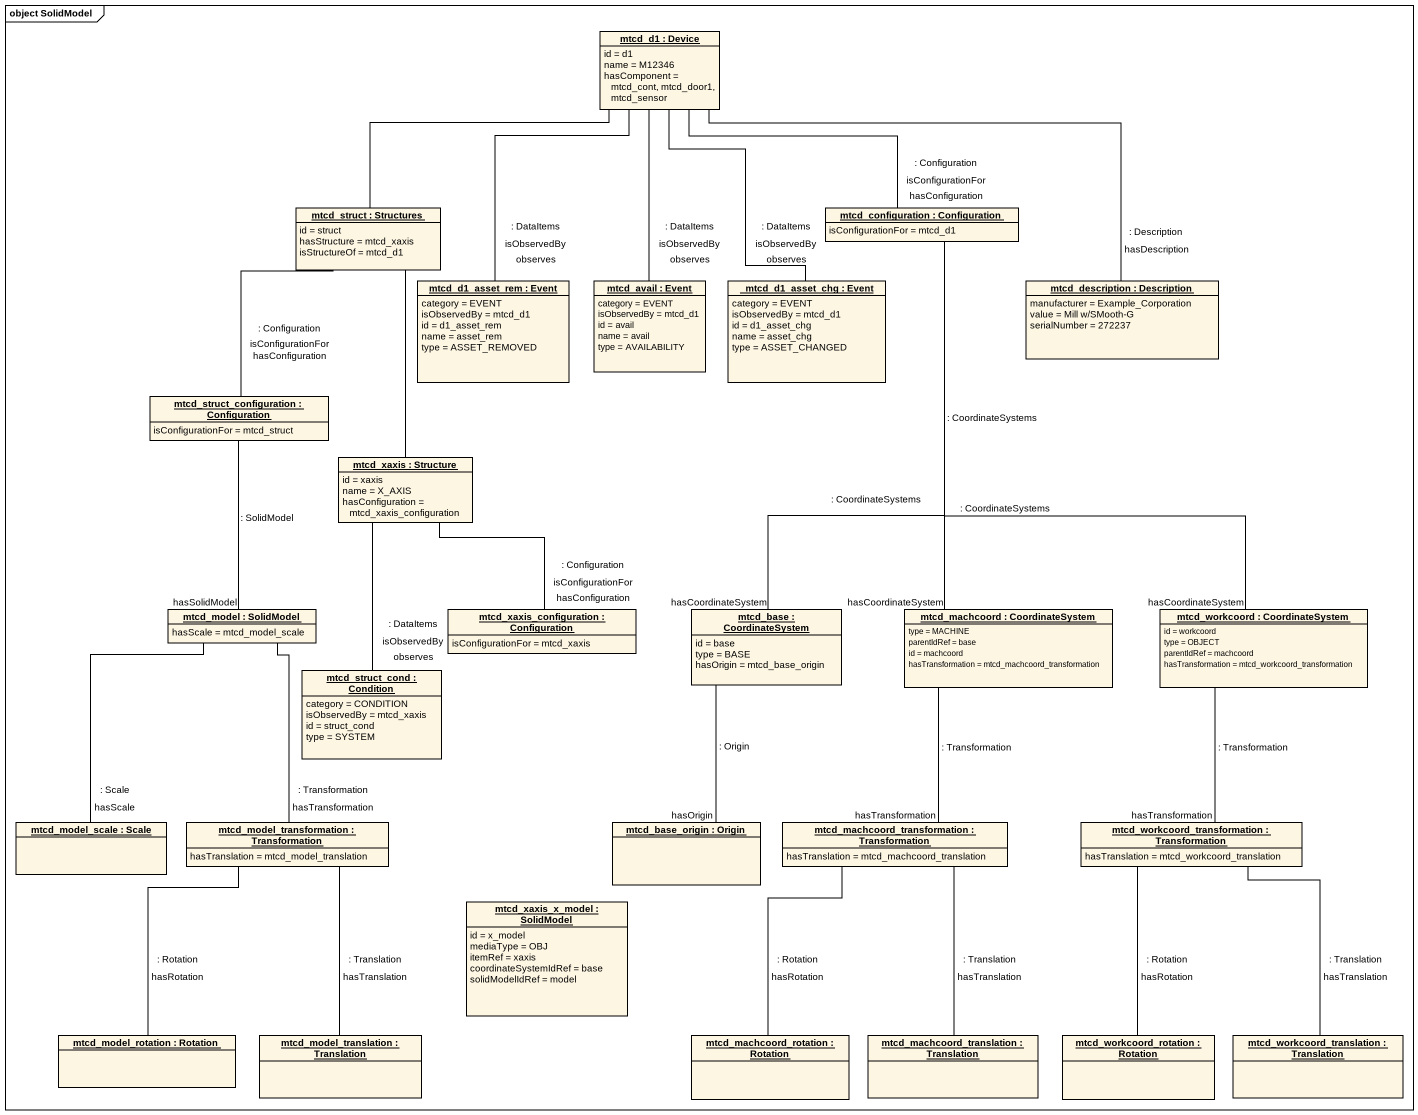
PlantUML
@startuml
mainframe object SolidModel
hide circle
hide empty members
object "mtcd_d1 : Device" as mtcd_d1 {
  id = d1
  name = M12346
  hasComponent = mtcd_cont, mtcd_door1, mtcd_sensor
}
object "mtcd_struct : Structures" as mtcd_struct {
  id = struct
  hasStructure = mtcd_xaxis
  isStructureOf = mtcd_d1
}
object "mtcd_configuration : Configuration" as mtcd_configuration {
  isConfigurationFor = mtcd_d1
}
object "mtcd_d1_asset_rem : Event" as mtcd_d1_asset_rem {
  category = EVENT
  isObservedBy = mtcd_d1
  id = d1_asset_rem
  name = asset_rem
  type = ASSET_REMOVED
}
object "mtcd_avail : Event" as mtcd_avail {
  category = EVENT
  isObservedBy = mtcd_d1
  id = avail
  name = avail
  type = AVAILABILITY
}
object "_mtcd_d1_asset_chg : Event" as mtcd_d1_asset_chg {
  category = EVENT
  isObservedBy = mtcd_d1
  id = d1_asset_chg
  name = asset_chg
  type = ASSET_CHANGED
}
object "mtcd_description : Description" as mtcd_description {
  manufacturer = Example_Corporation
  value = Mill w/SMooth-G
  serialNumber = 272237
}
object "mtcd_struct_configuration : Configuration" as mtcd_struct_configuration {
  isConfigurationFor = mtcd_struct
}
object "mtcd_xaxis : Structure" as mtcd_xaxis {
  id = xaxis
  name = X_AXIS
  hasConfiguration = mtcd_xaxis_configuration
}
object "mtcd_model : SolidModel" as mtcd_model {
  hasScale = mtcd_model_scale
}
object "mtcd_xaxis_configuration : Configuration" as mtcd_xaxis_configuration {
  isConfigurationFor = mtcd_xaxis
}
object "mtcd_base : CoordinateSystem" as mtcd_base {
  id = base
  type = BASE
  hasOrigin = mtcd_base_origin
}
object "mtcd_machcoord : CoordinateSystem" as mtcd_machcoord {
  type = MACHINE
  parentIdRef = base
  id = machcoord
  hasTransformation = mtcd_machcoord_transformation
}
object "mtcd_workcoord : CoordinateSystem" as mtcd_workcoord {
  id = workcoord
  type = OBJECT
  parentIdRef = machcoord
  hasTransformation = mtcd_workcoord_transformation
}
object "mtcd_struct_cond : Condition" as mtcd_struct_cond {
  category = CONDITION
  isObservedBy = mtcd_xaxis
  id = struct_cond
  type = SYSTEM
}
object "mtcd_model_scale : Scale" as mtcd_model_scale
object "mtcd_model_transformation : Transformation" as mtcd_model_transformation {
  hasTranslation = mtcd_model_translation
}
object "mtcd_base_origin : Origin" as mtcd_base_origin
object "mtcd_machcoord_transformation : Transformation" as mtcd_machcoord_2 {
  hasTranslation = mtcd_machcoord_translation
}
object "mtcd_workcoord_transformation : Transformation" as mtcd_workcoord_2 {
  hasTranslation = mtcd_workcoord_translation
}
object "mtcd_xaxis_x_model : SolidModel" as mtcd_xaxis_x_model {
  id = x_model
  mediaType = OBJ
  itemRef = xaxis
  coordinateSystemIdRef = base
  solidModelIdRef = model
}
object "mtcd_model_rotation : Rotation" as mtcd_model_rotation
object "mtcd_model_translation : Translation" as mtcd_model_translation
object "mtcd_machcoord_rotation : Rotation" as mtcd_machcoord_rotation
object "mtcd_machcoord_translation : Translation" as mtcd_machcoord_translation
object "mtcd_workcoord_rotation : Rotation" as mtcd_workcoord_rotation
object "mtcd_workcoord_translation : Translation" as mtcd_workcoord_translation
mtcd_d1 -left- mtcd_struct
mtcd_d1 -right- mtcd_configuration : : Configuration\nisConfigurationFor\nhasConfiguration
mtcd_d1 -- mtcd_d1_asset_rem : : DataItems\nisObservedBy\nobserves
mtcd_d1 -- mtcd_avail : : DataItems\nisObservedBy\nobserves
mtcd_d1 -- mtcd_d1_asset_chg : : DataItems\nisObservedBy\nobserves
mtcd_d1 -right- mtcd_description : : Description\nhasDescription
mtcd_struct -- mtcd_struct_configuration : : Configuration\nisConfigurationFor\nhasConfiguration
mtcd_struct -- mtcd_xaxis
mtcd_configuration -- mtcd_base : : CoordinateSystems\nhasCoordinateSystem
mtcd_configuration -- mtcd_machcoord : : CoordinateSystems\nhasCoordinateSystem
mtcd_configuration -- mtcd_workcoord : : CoordinateSystems\nhasCoordinateSystem
mtcd_struct_configuration -- mtcd_model : : SolidModel\nhasSolidModel
mtcd_xaxis -- mtcd_xaxis_configuration : : Configuration\nisConfigurationFor\nhasConfiguration
mtcd_xaxis -- mtcd_struct_cond : : DataItems\nisObservedBy\nobserves
mtcd_model -- mtcd_model_scale : : Scale\nhasScale
mtcd_model -- mtcd_model_transformation : : Transformation\nhasTransformation
mtcd_base -- mtcd_base_origin : : Origin\nhasOrigin
mtcd_machcoord -- mtcd_machcoord_2 : : Transformation\nhasTransformation
mtcd_workcoord -- mtcd_workcoord_2 : : Transformation\nhasTransformation
mtcd_model_transformation -- mtcd_model_rotation : : Rotation\nhasRotation
mtcd_model_transformation -- mtcd_model_translation : : Translation\nhasTranslation
mtcd_machcoord_2 -- mtcd_machcoord_rotation : : Rotation\nhasRotation
mtcd_machcoord_2 -- mtcd_machcoord_translation : : Translation\nhasTranslation
mtcd_workcoord_2 -- mtcd_workcoord_rotation : : Rotation\nhasRotation
mtcd_workcoord_2 -- mtcd_workcoord_translation : : Translation\nhasTranslation
@enduml
